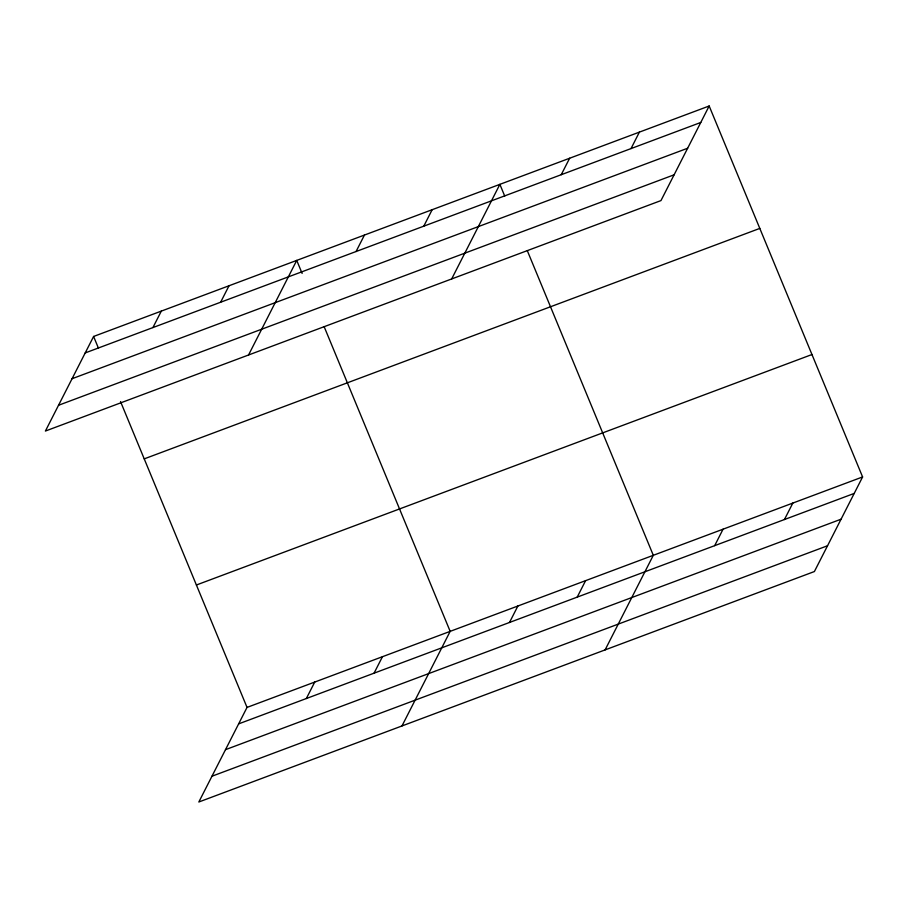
<?xml version="1.0" encoding="UTF-8"?>
<svg xmlns="http://www.w3.org/2000/svg" width="908" height="908" viewBox="0 0 908 908"><rect width="100%" height="100%" fill="white"/><g stroke="black" fill="none" stroke-linecap="round" stroke-linejoin="round"><path stroke-width="1.36" d="M709.171 105.998L93.603 336.459L45.4 431.05L660.967 200.589L709.171 105.998L862.6 476.95L814.397 571.541L198.829 802.002L247.033 707.411L862.6 476.95M152.919 327.572L161.318 311.104M220.633 302.228L229.02 285.759M248.542 355.005L296.734 260.403L302.126 273.433M356.061 251.527L364.449 235.059M423.775 226.171L432.163 209.703M451.673 278.949L499.877 184.347L504.723 196.071M561.246 174.699L569.645 158.23M306.348 698.524L314.736 682.056M631.015 148.583L639.402 132.114M374.062 673.18L382.45 656.711M401.972 725.957L450.164 631.355L324.213 326.823M509.49 622.479L517.878 606.011M577.204 597.124L585.592 580.655M605.103 649.901L653.306 555.299L527.344 250.767M714.675 545.651L723.074 529.182M784.444 519.535L792.832 503.066M85.204 352.928L700.783 122.467M72.073 378.715L687.64 148.242M58.532 405.274L674.111 174.801M144.236 458.869L759.803 228.407M196.4 585.002L811.968 354.529M238.634 723.88L854.212 493.419M225.502 749.668L841.069 519.194M211.961 776.226L827.54 545.753M93.603 336.459L98.45 348.184M120.526 401.574L247.033 707.411"/></g></svg>
